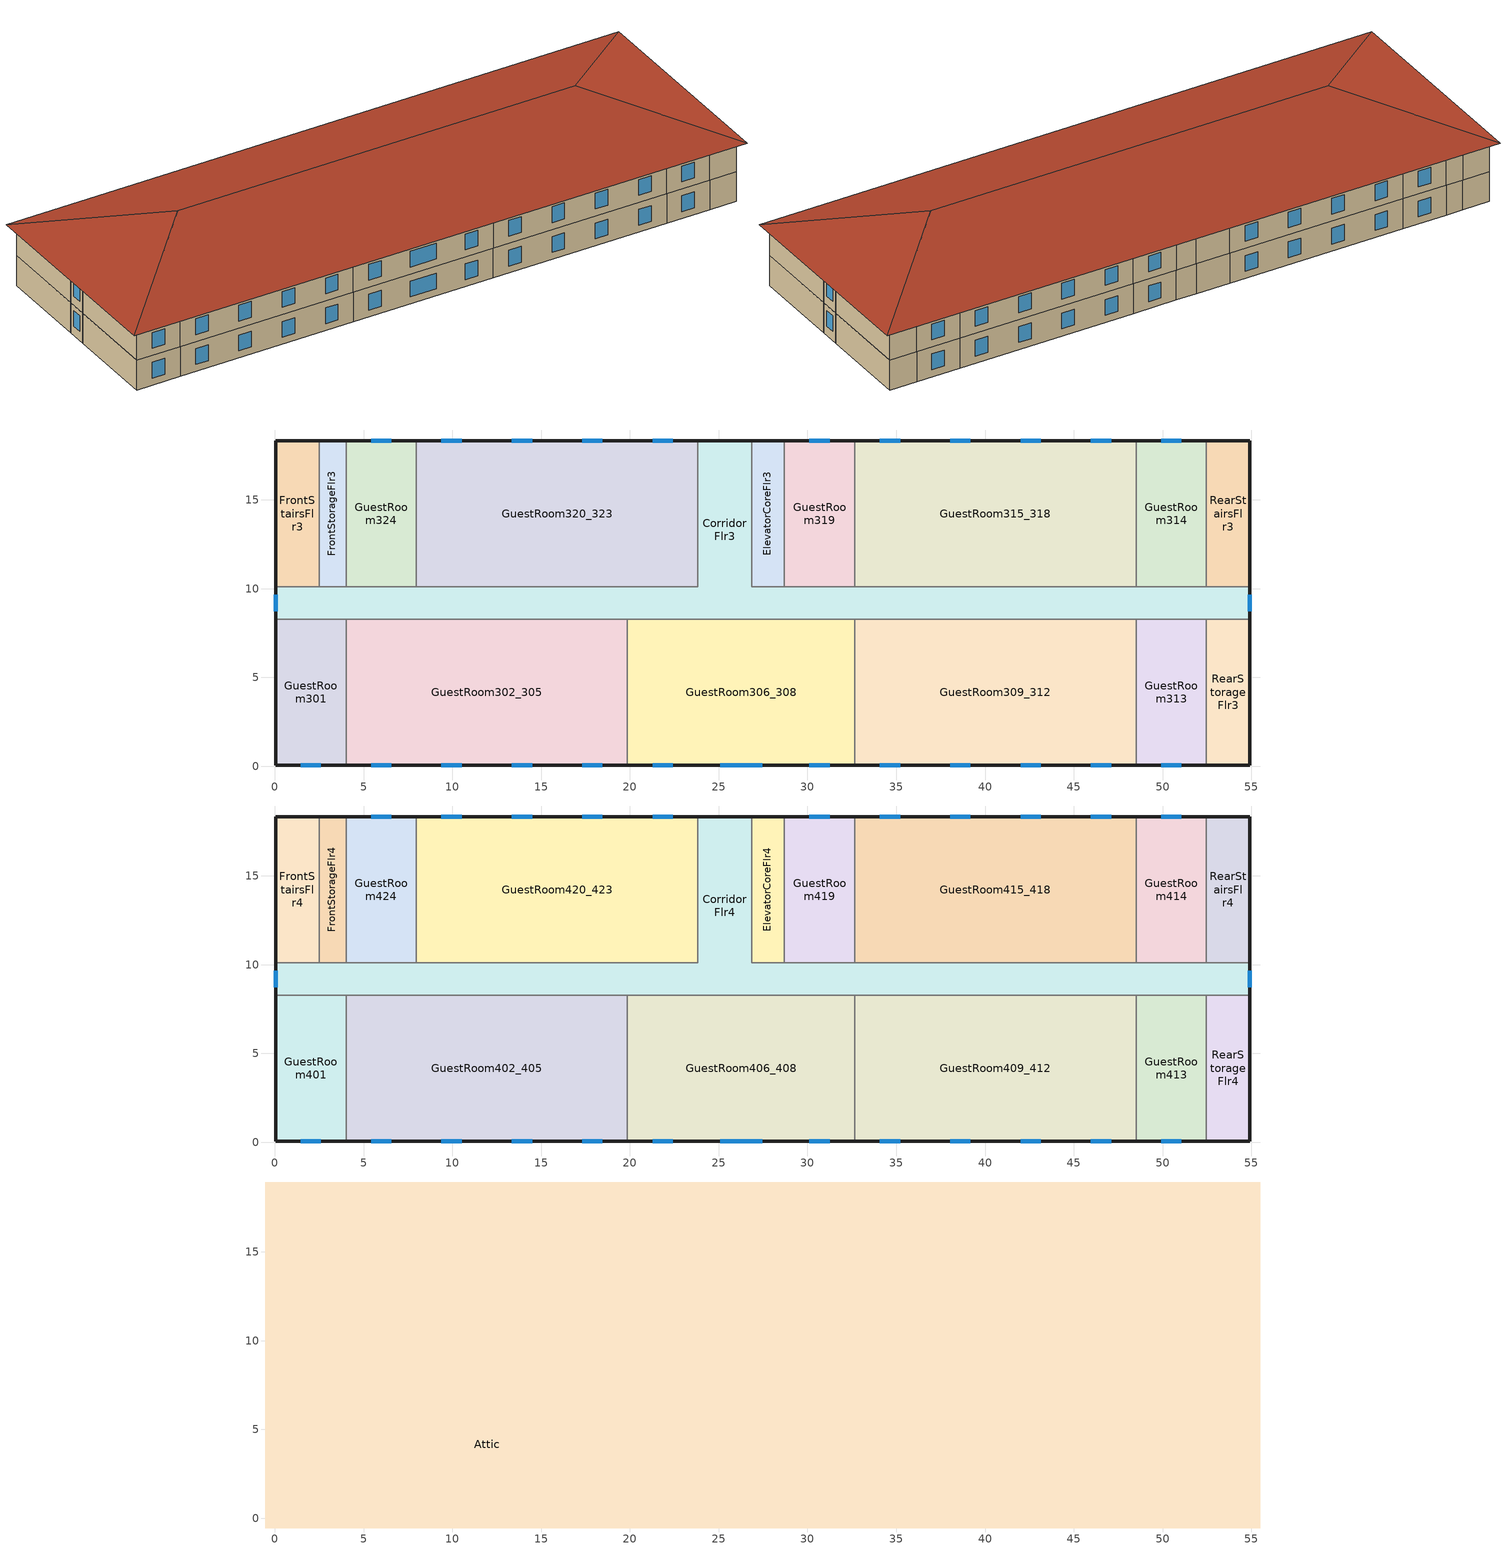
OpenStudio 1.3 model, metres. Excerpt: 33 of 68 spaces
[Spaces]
RearStairsFlr3
 floor to RearStairsFlr2 (INT-FLOOR-TOPSIDE): 54.91,18.34 54.91,10.11 52.47,10.11 52.47,18.34 z6.1
 wall outside (Steel Frame Res Ext Wall): 54.91,10.11 54.91,18.34 52.47,18.34 z6.1:8.84
 wall to GuestRoom314 (int-walls): 52.47,18.34 52.47,10.11 z6.1:8.84
 wall to CorridorFlr3 (int-walls): 52.47,10.11 54.91,10.11 z6.1:8.84
GuestRoom301
 floor to GuestRoom201 (INT-FLOOR-TOPSIDE): 4.01,8.28 4.01,0.05 0.05,0.05 0.05,8.28 z6.1
 wall outside (Steel Frame Res Ext Wall): 0.05,8.28 0.05,0.05 4.01,0.05 z6.1:8.84
 wall to GuestRoom302_305 (int-walls): 4.01,0.05 4.01,8.28 z6.1:8.84
 wall to CorridorFlr3 (int-walls): 4.01,8.28 0.05,8.28 z6.1:8.84
 window (Window Res Fixed): 1.46,0.05 2.6,0.05 z6.75:8.19
GuestRoom309_312
 floor to GuestRoom209_212 (INT-FLOOR-TOPSIDE): 48.51,8.28 48.51,0.05 32.66,0.05 32.66,8.28 z6.1
 wall outside (Steel Frame Res Ext Wall): 32.66,0.05 48.51,0.05 z6.1:8.84
 wall to GuestRoom313 (int-walls): 48.51,0.05 48.51,8.28 z6.1:8.84
 wall to GuestRoom306_308 (int-walls): 32.66,8.28 32.66,0.05 z6.1:8.84
 wall to CorridorFlr3 (int-walls): 48.51,8.28 32.66,8.28 z6.1:8.84
 window (Window Res Fixed): 38.04,0.05 39.17,0.05 / 42,0.05 43.14,0.05 / 45.96,0.05 47.1,0.05 / 34.07,0.05 35.21,0.05 z6.75:8.19
GuestRoom314
 floor to GuestRoom214 (INT-FLOOR-TOPSIDE): 52.47,18.34 52.47,10.11 48.51,10.11 48.51,18.34 z6.1
 wall outside (Steel Frame Res Ext Wall): 52.47,18.34 48.51,18.34 z6.1:8.84
 wall to GuestRoom315_318 (int-walls): 48.51,18.34 48.51,10.11 z6.1:8.84
 wall to CorridorFlr3 (int-walls): 48.51,10.11 52.47,10.11 z6.1:8.84
 window (Window Res Fixed): 51.06,18.34 49.92,18.34 z6.75:8.19
ElevatorCoreFlr3
 floor to ElevatorCoreFlr2 (INT-FLOOR-TOPSIDE): 28.7,18.34 28.7,10.11 26.87,10.11 26.87,18.34 z6.1
 wall outside (Steel Frame Res Ext Wall): 28.7,18.34 26.87,18.34 z6.1:8.84
 wall to CorridorFlr3 (int-walls): 26.87,18.34 26.87,10.11 28.7,10.11 z6.1:8.84
 wall to GuestRoom319 (int-walls): 28.7,10.11 28.7,18.34 z6.1:8.84
GuestRoom302_305
 floor to GuestRoom202_205 (INT-FLOOR-TOPSIDE): 19.86,8.28 19.86,0.05 4.01,0.05 4.01,8.28 z6.1
 wall outside (Steel Frame Res Ext Wall): 4.01,0.05 19.86,0.05 z6.1:8.84
 wall to GuestRoom306_308 (int-walls): 19.86,0.05 19.86,8.28 z6.1:8.84
 wall to CorridorFlr3 (int-walls): 19.86,8.28 4.01,8.28 z6.1:8.84
 window (Window Res Fixed): 13.35,0.05 14.49,0.05 / 5.42,0.05 6.56,0.05 / 17.31,0.05 18.45,0.05 / 9.38,0.05 10.52,0.05 z6.75:8.19
GuestRoom313
 floor to GuestRoom213 (INT-FLOOR-TOPSIDE): 52.47,8.28 52.47,0.05 48.51,0.05 48.51,8.28 z6.1
 wall outside (Steel Frame Res Ext Wall): 48.51,0.05 52.47,0.05 z6.1:8.84
 wall to CorridorFlr3 (int-walls): 52.47,8.28 48.51,8.28 z6.1:8.84
 wall to RearStorageFlr3 (int-walls): 52.47,0.05 52.47,8.28 z6.1:8.84
 window (Window Res Fixed): 49.92,0.05 51.06,0.05 z6.75:8.19
GuestRoom306_308
 floor to GuestRoom206_208 (INT-FLOOR-TOPSIDE): 32.66,8.28 32.66,0.05 19.86,0.05 19.86,8.28 z6.1
 wall outside (Steel Frame Res Ext Wall): 19.86,0.05 32.66,0.05 z6.1:8.84
 wall to CorridorFlr3 (int-walls): 32.66,8.28 19.86,8.28 z6.1:8.84
 window (Window Res Fixed): 30.11,0.05 31.25,0.05 / 21.27,0.05 22.41,0.05 / 25.08,0.05 27.44,0.05 z6.75:8.19
CorridorFlr3
 floor to CorridorFlr2 (INT-FLOOR-TOPSIDE): 26.87,18.34 26.87,10.11 54.91,10.11 54.91,8.28 0.05,8.28 0.05,10.11 23.82,10.11 23.82,18.34 z6.1
 wall outside (Steel Frame Res Ext Wall): 0.05,10.11 0.05,8.28 / 54.91,8.28 54.91,10.11 / 26.87,18.34 23.82,18.34 z6.1:8.84
 wall to GuestRoom315_318 (int-walls): 48.51,10.11 32.66,10.11 z6.1:8.84
 wall to GuestRoom319 (int-walls): 32.66,10.11 28.7,10.11 z6.1:8.84
 wall to FrontStairsFlr3 (int-walls): 2.49,10.11 0.05,10.11 z6.1:8.84
 wall to FrontStorageFlr3 (int-walls): 4.01,10.11 2.49,10.11 z6.1:8.84
 wall to GuestRoom320_323 (int-walls): 23.82,18.34 23.82,10.11 7.97,10.11 z6.1:8.84
 wall to RearStorageFlr3 (int-walls): 52.47,8.28 54.91,8.28 z6.1:8.84
 wall to GuestRoom324 (int-walls): 7.97,10.11 4.01,10.11 z6.1:8.84
 window (Window Non-res Fixed): 0.05,9.66 0.05,8.73 / 54.91,8.73 54.91,9.66 z6.94:8.36
GuestRoom315_318
 floor to GuestRoom215_218 (INT-FLOOR-TOPSIDE): 48.51,18.34 48.51,10.11 32.66,10.11 32.66,18.34 z6.1
 wall outside (Steel Frame Res Ext Wall): 48.51,18.34 32.66,18.34 z6.1:8.84
 wall to GuestRoom319 (int-walls): 32.66,18.34 32.66,10.11 z6.1:8.84
 window (Window Res Fixed): 47.1,18.34 45.96,18.34 / 35.21,18.34 34.07,18.34 / 39.17,18.34 38.04,18.34 / 43.14,18.34 42,18.34 z6.75:8.19
FrontStairsFlr3
 floor to FrontStairsFlr2 (INT-FLOOR-TOPSIDE): 2.49,18.34 2.49,10.11 0.05,10.11 0.05,18.34 z6.1
 wall outside (Steel Frame Res Ext Wall): 2.49,18.34 0.05,18.34 0.05,10.11 z6.1:8.84
 wall to FrontStorageFlr3 (int-walls): 2.49,10.11 2.49,18.34 z6.1:8.84
GuestRoom320_323
 floor to GuestRoom220_223 (INT-FLOOR-TOPSIDE): 23.82,18.34 23.82,10.11 7.97,10.11 7.97,18.34 z6.1
 wall outside (Steel Frame Res Ext Wall): 23.82,18.34 7.97,18.34 z6.1:8.84
 wall to GuestRoom324 (int-walls): 7.97,18.34 7.97,10.11 z6.1:8.84
 window (Window Res Fixed): 10.52,18.34 9.38,18.34 / 18.45,18.34 17.31,18.34 / 14.49,18.34 13.35,18.34 / 22.41,18.34 21.27,18.34 z6.75:8.19
RearStorageFlr3
 floor to RearStorageFlr2 (INT-FLOOR-TOPSIDE): 54.91,8.28 54.91,0.05 52.47,0.05 52.47,8.28 z6.1
 wall outside (Steel Frame Res Ext Wall): 52.47,0.05 54.91,0.05 54.91,8.28 z6.1:8.84
GuestRoom324
 floor to GuestRoom224 (INT-FLOOR-TOPSIDE): 7.97,18.34 7.97,10.11 4.01,10.11 4.01,18.34 z6.1
 wall outside (Steel Frame Res Ext Wall): 7.97,18.34 4.01,18.34 z6.1:8.84
 wall to FrontStorageFlr3 (int-walls): 4.01,18.34 4.01,10.11 z6.1:8.84
 window (Window Res Fixed): 6.56,18.34 5.42,18.34 z6.75:8.19
FrontStorageFlr3
 floor to FrontStorageFlr2 (INT-FLOOR-TOPSIDE): 4.01,18.34 4.01,10.11 2.49,10.11 2.49,18.34 z6.1
 wall outside (Steel Frame Res Ext Wall): 4.01,18.34 2.49,18.34 z6.1:8.84
GuestRoom319
 floor to GuestRoom219 (INT-FLOOR-TOPSIDE): 32.66,18.34 32.66,10.11 28.7,10.11 28.7,18.34 z6.1
 wall outside (Steel Frame Res Ext Wall): 32.66,18.34 28.7,18.34 z6.1:8.84
 window (Window Res Fixed): 31.25,18.34 30.11,18.34 z6.75:8.19
RearStorageFlr4
 floor to RearStorageFlr3 (INT-FLOOR-TOPSIDE): 54.91,8.28 54.91,0.05 52.47,0.05 52.47,8.28 z8.84
 wall outside (Steel Frame Res Ext Wall): 52.47,0.05 54.91,0.05 54.91,8.28 z8.84:11.58
 wall to CorridorFlr4 (int-walls): 54.91,8.28 52.47,8.28 z8.84:11.58
 wall to GuestRoom413 (int-walls): 52.47,8.28 52.47,0.05 z8.84:11.58
 ceiling adiabatic (Attic Res Floor): 54.91,0.05 54.91,8.28 52.47,8.28 52.47,0.05 z11.58
GuestRoom420_423
 floor to GuestRoom320_323 (INT-FLOOR-TOPSIDE): 23.82,18.34 23.82,10.11 7.97,10.11 7.97,18.34 z8.84
 wall outside (Steel Frame Res Ext Wall): 23.82,18.34 7.97,18.34 z8.84:11.58
 wall to GuestRoom424 (int-walls): 7.97,18.34 7.97,10.11 z8.84:11.58
 wall to CorridorFlr4 (int-walls): 7.97,10.11 23.82,10.11 23.82,18.34 z8.84:11.58
 window (Window Res Fixed): 22.41,18.34 21.27,18.34 / 18.45,18.34 17.31,18.34 / 14.49,18.34 13.35,18.34 / 10.52,18.34 9.38,18.34 z9.49:10.93
CorridorFlr4
 floor to CorridorFlr3 (INT-FLOOR-TOPSIDE): 26.87,18.34 26.87,10.11 54.91,10.11 54.91,8.28 0.05,8.28 0.05,10.11 23.82,10.11 23.82,18.34 z8.84
 wall outside (Steel Frame Res Ext Wall): 0.05,10.11 0.05,8.28 / 26.87,18.34 23.82,18.34 / 54.91,8.28 54.91,10.11 z8.84:11.58
 wall to GuestRoom414 (int-walls): 52.47,10.11 48.51,10.11 z8.84:11.58
 wall to GuestRoom402_405 (int-walls): 4.01,8.28 19.86,8.28 z8.84:11.58
 wall to GuestRoom406_408 (int-walls): 19.86,8.28 32.66,8.28 z8.84:11.58
 wall to ElevatorCoreFlr4 (int-walls): 28.7,10.11 26.87,10.11 26.87,18.34 z8.84:11.58
 wall to FrontStairsFlr4 (int-walls): 2.49,10.11 0.05,10.11 z8.84:11.58
 wall to GuestRoom424 (int-walls): 7.97,10.11 4.01,10.11 z8.84:11.58
 wall to GuestRoom415_418 (int-walls): 48.51,10.11 32.66,10.11 z8.84:11.58
 wall to RearStairsFlr4 (int-walls): 54.91,10.11 52.47,10.11 z8.84:11.58
 wall to GuestRoom409_412 (int-walls): 32.66,8.28 48.51,8.28 z8.84:11.58
 wall to GuestRoom401 (int-walls): 0.05,8.28 4.01,8.28 z8.84:11.58
 wall to GuestRoom419 (int-walls): 32.66,10.11 28.7,10.11 z8.84:11.58
 wall to GuestRoom413 (int-walls): 48.51,8.28 52.47,8.28 z8.84:11.58
 wall to FrontStorageFlr4 (int-walls): 4.01,10.11 2.49,10.11 z8.84:11.58
 window (Window Non-res Fixed): 0.05,9.66 0.05,8.73 / 54.91,8.73 54.91,9.66 z9.68:11.1
GuestRoom406_408
 floor to GuestRoom306_308 (INT-FLOOR-TOPSIDE): 32.66,8.28 32.66,0.05 19.86,0.05 19.86,8.28 z8.84
 wall outside (Steel Frame Res Ext Wall): 19.86,0.05 32.66,0.05 z8.84:11.58
 wall to GuestRoom409_412 (int-walls): 32.66,0.05 32.66,8.28 z8.84:11.58
 wall to GuestRoom402_405 (int-walls): 19.86,8.28 19.86,0.05 z8.84:11.58
 window (Window Res Fixed): 30.11,0.05 31.25,0.05 / 25.08,0.05 27.44,0.05 / 21.27,0.05 22.41,0.05 z9.49:10.93
FrontStorageFlr4
 floor to FrontStorageFlr3 (INT-FLOOR-TOPSIDE): 4.01,18.34 4.01,10.11 2.49,10.11 2.49,18.34 z8.84
 wall outside (Steel Frame Res Ext Wall): 4.01,18.34 2.49,18.34 z8.84:11.58
 wall to FrontStairsFlr4 (int-walls): 2.49,18.34 2.49,10.11 z8.84:11.58
 wall to GuestRoom424 (int-walls): 4.01,10.11 4.01,18.34 z8.84:11.58
GuestRoom402_405
 floor to GuestRoom302_305 (INT-FLOOR-TOPSIDE): 19.86,8.28 19.86,0.05 4.01,0.05 4.01,8.28 z8.84
 wall outside (Steel Frame Res Ext Wall): 4.01,0.05 19.86,0.05 z8.84:11.58
 wall to GuestRoom401 (int-walls): 4.01,8.28 4.01,0.05 z8.84:11.58
 window (Window Res Fixed): 5.42,0.05 6.56,0.05 / 17.31,0.05 18.45,0.05 / 9.38,0.05 10.52,0.05 / 13.35,0.05 14.49,0.05 z9.49:10.93
FrontStairsFlr4
 floor to FrontStairsFlr3 (INT-FLOOR-TOPSIDE): 2.49,18.34 2.49,10.11 0.05,10.11 0.05,18.34 z8.84
 wall outside (Steel Frame Res Ext Wall): 2.49,18.34 0.05,18.34 0.05,10.11 z8.84:11.58
GuestRoom413
 floor to GuestRoom313 (INT-FLOOR-TOPSIDE): 52.47,8.28 52.47,0.05 48.51,0.05 48.51,8.28 z8.84
 wall outside (Steel Frame Res Ext Wall): 48.51,0.05 52.47,0.05 z8.84:11.58
 wall to GuestRoom409_412 (int-walls): 48.51,8.28 48.51,0.05 z8.84:11.58
 window (Window Res Fixed): 49.92,0.05 51.06,0.05 z9.49:10.93
GuestRoom424
 floor to GuestRoom324 (INT-FLOOR-TOPSIDE): 7.97,18.34 7.97,10.11 4.01,10.11 4.01,18.34 z8.84
 wall outside (Steel Frame Res Ext Wall): 7.97,18.34 4.01,18.34 z8.84:11.58
 window (Window Res Fixed): 6.56,18.34 5.42,18.34 z9.49:10.93
GuestRoom414
 floor to GuestRoom314 (INT-FLOOR-TOPSIDE): 52.47,18.34 52.47,10.11 48.51,10.11 48.51,18.34 z8.84
 wall outside (Steel Frame Res Ext Wall): 52.47,18.34 48.51,18.34 z8.84:11.58
 wall to GuestRoom415_418 (int-walls): 48.51,18.34 48.51,10.11 z8.84:11.58
 wall to RearStairsFlr4 (int-walls): 52.47,10.11 52.47,18.34 z8.84:11.58
 window (Window Res Fixed): 51.06,18.34 49.92,18.34 z9.49:10.93
GuestRoom419
 floor to GuestRoom319 (INT-FLOOR-TOPSIDE): 32.66,18.34 32.66,10.11 28.7,10.11 28.7,18.34 z8.84
 wall outside (Steel Frame Res Ext Wall): 32.66,18.34 28.7,18.34 z8.84:11.58
 wall to ElevatorCoreFlr4 (int-walls): 28.7,18.34 28.7,10.11 z8.84:11.58
 wall to GuestRoom415_418 (int-walls): 32.66,10.11 32.66,18.34 z8.84:11.58
 window (Window Res Fixed): 31.25,18.34 30.11,18.34 z9.49:10.93
ElevatorCoreFlr4
 floor to ElevatorCoreFlr3 (INT-FLOOR-TOPSIDE): 28.7,18.34 28.7,10.11 26.87,10.11 26.87,18.34 z8.84
 wall outside (Steel Frame Res Ext Wall): 28.7,18.34 26.87,18.34 z8.84:11.58
GuestRoom401
 floor to GuestRoom301 (INT-FLOOR-TOPSIDE): 4.01,8.28 4.01,0.05 0.05,0.05 0.05,8.28 z8.84
 wall outside (Steel Frame Res Ext Wall): 0.05,8.28 0.05,0.05 4.01,0.05 z8.84:11.58
 window (Window Res Fixed): 1.46,0.05 2.6,0.05 z9.49:10.93
GuestRoom409_412
 floor to GuestRoom309_312 (INT-FLOOR-TOPSIDE): 48.51,8.28 48.51,0.05 32.66,0.05 32.66,8.28 z8.84
 wall outside (Steel Frame Res Ext Wall): 32.66,0.05 48.51,0.05 z8.84:11.58
 window (Window Res Fixed): 34.07,0.05 35.21,0.05 / 38.04,0.05 39.17,0.05 / 42,0.05 43.14,0.05 / 45.96,0.05 47.1,0.05 z9.49:10.93
GuestRoom415_418
 floor to GuestRoom315_318 (INT-FLOOR-TOPSIDE): 48.51,18.34 48.51,10.11 32.66,10.11 32.66,18.34 z8.84
 wall outside (Steel Frame Res Ext Wall): 48.51,18.34 32.66,18.34 z8.84:11.58
 window (Window Res Fixed): 39.17,18.34 38.04,18.34 / 47.1,18.34 45.96,18.34 / 35.21,18.34 34.07,18.34 / 43.14,18.34 42,18.34 z9.49:10.93
RearStairsFlr4
 floor to RearStairsFlr3 (INT-FLOOR-TOPSIDE): 54.91,18.34 54.91,10.11 52.47,10.11 52.47,18.34 z8.84
 wall outside (Steel Frame Res Ext Wall): 54.91,10.11 54.91,18.34 52.47,18.34 z8.84:11.58
Attic
 floor outside (Attic Res Floor): 54.91,0.05 55.51,-0.55 -0.55,-0.55 0.05,0.05 z11.58; -0.55,18.94 0.05,18.34 0.05,0.05 -0.55,-0.55 z11.58; 55.51,18.94 54.91,18.34 0.05,18.34 -0.55,18.94 z11.58; 55.51,18.94 55.51,-0.55 54.91,0.05 54.91,18.34 z11.58
 floor to GuestRoom415_418 (Attic Res Floor): 48.51,18.34 48.51,10.11 32.66,10.11 32.66,18.34 z11.58
 floor to GuestRoom409_412 (Attic Res Floor): 48.51,8.28 48.51,0.05 32.66,0.05 32.66,8.28 z11.58
 floor to GuestRoom420_423 (Attic Res Floor): 23.82,18.34 23.82,10.11 7.97,10.11 7.97,18.34 z11.58
 floor to GuestRoom413 (Attic Res Floor): 52.47,8.28 52.47,0.05 48.51,0.05 48.51,8.28 z11.58
 floor to CorridorFlr4 (Attic Res Floor): 26.87,18.34 26.87,10.11 54.91,10.11 54.91,8.28 0.05,8.28 0.05,10.11 23.82,10.11 23.82,18.34 z11.58
 floor to GuestRoom424 (Attic Res Floor): 7.97,18.34 7.97,10.11 4.01,10.11 4.01,18.34 z11.58
 floor to GuestRoom402_405 (Attic Res Floor): 19.86,8.28 19.86,0.05 4.01,0.05 4.01,8.28 z11.58
 floor to GuestRoom419 (Attic Res Floor): 32.66,18.34 32.66,10.11 28.7,10.11 28.7,18.34 z11.58
 floor adiabatic (Attic Res Floor): 54.91,8.28 54.91,0.05 52.47,0.05 52.47,8.28 z11.58
 floor to GuestRoom414 (Attic Res Floor): 52.47,18.34 52.47,10.11 48.51,10.11 48.51,18.34 z11.58
 floor to GuestRoom406_408 (Attic Res Floor): 32.66,8.28 32.66,0.05 19.86,0.05 19.86,8.28 z11.58
 floor to ElevatorCoreFlr4 (Attic Res Floor): 28.7,18.34 28.7,10.11 26.87,10.11 26.87,18.34 z11.58
 floor to FrontStairsFlr4 (Attic Res Floor): 2.49,18.34 2.49,10.11 0.05,10.11 0.05,18.34 z11.58
 floor to RearStairsFlr4 (Attic Res Floor): 54.91,18.34 54.91,10.11 52.47,10.11 52.47,18.34 z11.58
 floor to FrontStorageFlr4 (Attic Res Floor): 4.01,18.34 4.01,10.11 2.49,10.11 2.49,18.34 z11.58
 floor to GuestRoom401 (Attic Res Floor): 4.01,8.28 4.01,0.05 0.05,0.05 0.05,8.28 z11.58
 roof outside (Attic Res Roof): 9.28,9.19,14.86 -0.55,-0.55,11.58 55.51,-0.55,11.58 45.68,9.19,14.86; 9.28,9.19,14.86 -0.55,18.94,11.58 -0.55,-0.55,11.58; 45.68,9.19,14.86 55.51,18.94,11.58 -0.55,18.94,11.58 9.28,9.19,14.86; 45.68,9.19,14.86 55.51,-0.55,11.58 55.51,18.94,11.58
[Site]
USA CA-LOS ANGELES: Latitude {deg}=33.92; Longitude {deg}=-118.4; Time Zone {hr}=-8; Elevation {m}=32; Terrain=City
[Building]
Ref Bldg Small Hotel Post1980_v1.3_5.0: North Axis {deg}=0
[SizingPeriod:DesignDay] Barometric Pressure {Pa}=100941; Rain Indicator=0; Snow Indicator=0; Day of Month=21; Daylight Saving Time Indicator=0; Humidity Indicating Type=Wetbulb; Solar Model Indicator=ASHRAEClearSky
Name | Maximum Dry-Bulb Temperature {C} | Daily Dry-Bulb Temperature Range {deltaC} | Humidity Indicating Conditions at Maximum Dry-Bulb {BasedOnField A3} | Wind Speed {m/s} | Wind Direction {deg} | Sky Clearness | Month | Day Type
LOS_ANGELES Ann Htg 99.6% Condns DB | 6.6 | 0 | 6.6 | 2.5 | 80 | 0 | 1 | WinterDesignDay
LOS_ANGELES Ann Clg .4% Condns WB=>MDB | 25.5 | 6 | 21.1 | 4.2 | 250 | 1 | 8 | SummerDesignDay
[Construction]
Steel Frame Res Ext Wall: Wood Siding, Steel Frame Res Wall Insulation, 1/2IN Gypsum
int-walls: 1/2IN Gypsum, 1/2IN Gypsum
Attic Res Floor: 1/2IN Gypsum, AtticFloor Res Insulation, 1/2IN Gypsum
InteriorFurnishings: Std Wood 6inch
Attic Res Roof: Roof Membrane, Metal Decking
INT-FLOOR-TOPSIDE: MAT-CC05 4 HW CONCRETE, CP02 CARPET PAD
Window Res Fixed: Res Fixed Assembly Window
Window Non-res Fixed: NonRes Fixed Assembly Window
[Material] Thermal Absorptance=0.9
Name | Roughness | Thickness {m} | Conductivity {W/m-K} | Density {kg/m3} | Specific Heat {J/kg-K} | Solar Absorptance | Visible Absorptance
Wood Siding | MediumSmooth | 0.01 | 0.11 | 544.62 | 1210 | 0.78 | 0.78
Steel Frame Res Wall Insulation | MediumRough | 0.0235471 | 0.049 | 265 | 836.8 | 0.7 | 0.7
1/2IN Gypsum | Smooth | 0.0127 | 0.16 | 784.9 | 830 | 0.92 | 0.92
AtticFloor Res Insulation | MediumRough | 0.0666101 | 0.049 | 265 | 836.8 | 0.7 | 0.7
Std Wood 6inch | MediumSmooth | 0.15 | 0.12 | 540 | 1210 | 0.7 | 0.7
MAT-CC05 4 HW CONCRETE | Rough | 0.1016 | 1.311 | 2240 | 836.8 | 0.7 | 0.7
Roof Membrane | VeryRough | 0.0095 | 0.16 | 1121.29 | 1460 | 0.7 | 0.7
Metal Decking | MediumSmooth | 0.0015 | 45.006 | 7680 | 418.4 | 0.7 | 0.3
[Material:NoMass]
CP02 CARPET PAD: Roughness=VeryRough; Thermal Resistance {m2-K/W}=0.2165; Thermal Absorptance=0.9; Solar Absorptance=0.7; Visible Absorptance=0.8
[WindowMaterial:SimpleGlazingSystem] U-Factor {W/m2-K}=6.92716; Solar Heat Gain Coefficient=0.44
Res Fixed Assembly Window; NonRes Fixed Assembly Window
[ThermalZone] Multiplier=1; Use Ideal Air Loads=No
Name | Thermostat
RearStorageFlr4 Thermal Zone | ThermostatSetpoint:DualSetpoint #1
Attic Thermal Zone; ElevatorCoreFlr3 Thermal Zone; ElevatorCoreFlr4 Thermal Zone
GuestRoom313 Thermal Zone | ThermostatSetpoint:DualSetpoint #4
GuestRoom420_423 Thermal Zone | ThermostatSetpoint:DualSetpoint #5
GuestRoom309_312 Thermal Zone | ThermostatSetpoint:DualSetpoint #6
GuestRoom413 Thermal Zone | ThermostatSetpoint:DualSetpoint #9
GuestRoom301 Thermal Zone | ThermostatSetpoint:DualSetpoint #10
CorridorFlr4 Thermal Zone | ThermostatSetpoint:DualSetpoint #12
GuestRoom406_408 Thermal Zone | ThermostatSetpoint:DualSetpoint #16
FrontStorageFlr4 Thermal Zone | ThermostatSetpoint:DualSetpoint #17
RearStairsFlr3 Thermal Zone | ThermostatSetpoint:DualSetpoint #18
GuestRoom402_405 Thermal Zone | ThermostatSetpoint:DualSetpoint #20
GuestRoom409_412 Thermal Zone | ThermostatSetpoint:DualSetpoint #23
GuestRoom302_305 Thermal Zone | ThermostatSetpoint:DualSetpoint #24
GuestRoom324 Thermal Zone | ThermostatSetpoint:DualSetpoint #28
GuestRoom401 Thermal Zone | ThermostatSetpoint:DualSetpoint #29
FrontStairsFlr4 Thermal Zone | ThermostatSetpoint:DualSetpoint #32
GuestRoom415_418 Thermal Zone | ThermostatSetpoint:DualSetpoint #33
RearStorageFlr3 Thermal Zone | ThermostatSetpoint:DualSetpoint #35
GuestRoom424 Thermal Zone | ThermostatSetpoint:DualSetpoint #36
FrontStorageFlr3 Thermal Zone | ThermostatSetpoint:DualSetpoint #42
GuestRoom314 Thermal Zone | ThermostatSetpoint:DualSetpoint #43
GuestRoom414 Thermal Zone | ThermostatSetpoint:DualSetpoint #45
GuestRoom419 Thermal Zone | ThermostatSetpoint:DualSetpoint #46
GuestRoom306_308 Thermal Zone | ThermostatSetpoint:DualSetpoint #48
CorridorFlr3 Thermal Zone | ThermostatSetpoint:DualSetpoint #49
RearStairsFlr4 Thermal Zone | ThermostatSetpoint:DualSetpoint #53
GuestRoom315_318 Thermal Zone | ThermostatSetpoint:DualSetpoint #58
FrontStairsFlr3 Thermal Zone | ThermostatSetpoint:DualSetpoint #60
GuestRoom320_323 Thermal Zone | ThermostatSetpoint:DualSetpoint #61
GuestRoom319 Thermal Zone | ThermostatSetpoint:DualSetpoint #63
[Sizing:Zone] Zone Cooling Design Supply Air Temperature {C}=14; Zone Heating Design Supply Air Temperature {C}=40; Zone Cooling Design Supply Air Humidity Ratio {kg-H2O/kg-air}=0.0085; Zone Heating Design Supply Air Humidity Ratio {kg-H2O/kg-air}=0.008; Cooling Design Air Flow Method=DesignDay; Heating Design Air Flow Method=DesignDay
RearStorageFlr4 Thermal Zone; GuestRoom220_223 Thermal Zone; FrontStairsFlr2 Thermal Zone; Attic Thermal Zone; GuestRoom313 Thermal Zone; GuestRoom420_423 Thermal Zone; GuestRoom309_312 Thermal Zone; EmployeeLoungeFlr1 Thermal Zone; CorridorFlr2 Thermal Zone; GuestRoom413 Thermal Zone; GuestRoom301 Thermal Zone; GuestRoom103 Thermal Zone; CorridorFlr4 Thermal Zone; GuestRoom202_205 Thermal Zone; FrontStorageFlr1 Thermal Zone; FrontStairsFlr1 Thermal Zone; GuestRoom406_408 Thermal Zone; FrontStorageFlr4 Thermal Zone; RearStairsFlr3 Thermal Zone; GuestRoom104 Thermal Zone; GuestRoom402_405 Thermal Zone; GuestRoom214 Thermal Zone; CorridorFlr1 Thermal Zone; GuestRoom409_412 Thermal Zone; GuestRoom302_305 Thermal Zone; GuestRoom219 Thermal Zone; GuestRoom102 Thermal Zone; MechanicalRoomFlr1 Thermal Zone; GuestRoom324 Thermal Zone; GuestRoom401 Thermal Zone; FrontOfficeFlr1 Thermal Zone; RearStorageFlr2 Thermal Zone; FrontStairsFlr4 Thermal Zone; GuestRoom415_418 Thermal Zone; GuestRoom101 Thermal Zone; RearStorageFlr3 Thermal Zone; GuestRoom424 Thermal Zone; RearStorageFlr1 Thermal Zone; ElevatorCoreFlr1 Thermal Zone; RearStairsFlr2 Thermal Zone; GuestRoom224 Thermal Zone; RestroomFlr1 Thermal Zone; ExerciseCenterFlr1 Thermal Zone; FrontStorageFlr3 Thermal Zone; ElevatorCoreFlr2 Thermal Zone; GuestRoom314 Thermal Zone; MeetingRoomFlr1 Thermal Zone; GuestRoom414 Thermal Zone; GuestRoom419 Thermal Zone; GuestRoom213 Thermal Zone; GuestRoom306_308 Thermal Zone; CorridorFlr3 Thermal Zone; GuestRoom201 Thermal Zone; ElevatorCoreFlr3 Thermal Zone; GuestRoom209_212 Thermal Zone; GuestRoom206_208 Thermal Zone; ElevatorCoreFlr4 Thermal Zone; RearStairsFlr4 Thermal Zone; GuestRoom215_218 Thermal Zone; FrontLoungeFlr1 Thermal Zone; GuestRoom105 Thermal Zone; LaundryRoomFlr1 Thermal Zone; GuestRoom315_318 Thermal Zone; FrontStorageFlr2 Thermal Zone; FrontStairsFlr3 Thermal Zone; GuestRoom320_323 Thermal Zone; RearStairsFlr1 Thermal Zone; GuestRoom319 Thermal Zone
[Space]
Name | Thermal Zone | Part of Total Floor Area
RearStorageFlr4 | RearStorageFlr4 Thermal Zone | Yes
Attic | Attic Thermal Zone | No
GuestRoom313 | GuestRoom313 Thermal Zone | Yes
GuestRoom420_423 | GuestRoom420_423 Thermal Zone | Yes
GuestRoom309_312 | GuestRoom309_312 Thermal Zone | Yes
GuestRoom413 | GuestRoom413 Thermal Zone | Yes
GuestRoom301 | GuestRoom301 Thermal Zone | Yes
CorridorFlr4 | CorridorFlr4 Thermal Zone | Yes
GuestRoom406_408 | GuestRoom406_408 Thermal Zone | Yes
FrontStorageFlr4 | FrontStorageFlr4 Thermal Zone | Yes
RearStairsFlr3 | RearStairsFlr3 Thermal Zone | Yes
GuestRoom402_405 | GuestRoom402_405 Thermal Zone | Yes
GuestRoom409_412 | GuestRoom409_412 Thermal Zone | Yes
GuestRoom302_305 | GuestRoom302_305 Thermal Zone | Yes
GuestRoom324 | GuestRoom324 Thermal Zone | Yes
GuestRoom401 | GuestRoom401 Thermal Zone | Yes
FrontStairsFlr4 | FrontStairsFlr4 Thermal Zone | Yes
GuestRoom415_418 | GuestRoom415_418 Thermal Zone | Yes
RearStorageFlr3 | RearStorageFlr3 Thermal Zone | Yes
GuestRoom424 | GuestRoom424 Thermal Zone | Yes
FrontStorageFlr3 | FrontStorageFlr3 Thermal Zone | Yes
GuestRoom314 | GuestRoom314 Thermal Zone | Yes
GuestRoom414 | GuestRoom414 Thermal Zone | Yes
GuestRoom419 | GuestRoom419 Thermal Zone | Yes
GuestRoom306_308 | GuestRoom306_308 Thermal Zone | Yes
CorridorFlr3 | CorridorFlr3 Thermal Zone | Yes
ElevatorCoreFlr3 | ElevatorCoreFlr3 Thermal Zone | Yes
ElevatorCoreFlr4 | ElevatorCoreFlr4 Thermal Zone | Yes
RearStairsFlr4 | RearStairsFlr4 Thermal Zone | Yes
GuestRoom315_318 | GuestRoom315_318 Thermal Zone | Yes
FrontStairsFlr3 | FrontStairsFlr3 Thermal Zone | Yes
GuestRoom320_323 | GuestRoom320_323 Thermal Zone | Yes
GuestRoom319 | GuestRoom319 Thermal Zone | Yes
[ThermostatSetpoint:DualSetpoint]
Name | Heating Setpoint Temperature Schedule | Cooling Setpoint Temperature Schedule
ThermostatSetpoint:DualSetpoint #1; ThermostatSetpoint:DualSetpoint #17; ThermostatSetpoint:DualSetpoint #18; ThermostatSetpoint:DualSetpoint #32; ThermostatSetpoint:DualSetpoint #35; ThermostatSetpoint:DualSetpoint #42; ThermostatSetpoint:DualSetpoint #53; ThermostatSetpoint:DualSetpoint #60 | UnitHeater_HtgSP_Sch | UnitHeater_ClgSP_Sch
ThermostatSetpoint:DualSetpoint #4; ThermostatSetpoint:DualSetpoint #5; ThermostatSetpoint:DualSetpoint #6; ThermostatSetpoint:DualSetpoint #9; ThermostatSetpoint:DualSetpoint #10; ThermostatSetpoint:DualSetpoint #12; ThermostatSetpoint:DualSetpoint #16; ThermostatSetpoint:DualSetpoint #20; ThermostatSetpoint:DualSetpoint #23; ThermostatSetpoint:DualSetpoint #24; ThermostatSetpoint:DualSetpoint #28; ThermostatSetpoint:DualSetpoint #29; ThermostatSetpoint:DualSetpoint #33; ThermostatSetpoint:DualSetpoint #36; ThermostatSetpoint:DualSetpoint #43; ThermostatSetpoint:DualSetpoint #45; ThermostatSetpoint:DualSetpoint #46; ThermostatSetpoint:DualSetpoint #48; ThermostatSetpoint:DualSetpoint #49; ThermostatSetpoint:DualSetpoint #58; ThermostatSetpoint:DualSetpoint #61; ThermostatSetpoint:DualSetpoint #63 | HTGSETP_SCH | CLGSETP_SCH
[SpaceInfiltration:DesignFlowRate] Constant Term Coefficient=1; Temperature Term Coefficient=0; Velocity Term Coefficient=0; Velocity Squared Term Coefficient=0
Name | Space or SpaceType | Schedule | Design Flow Rate Calculation Method | Flow per Exterior Surface Area {m3/s-m2} | Air Changes per Hour {1/hr}
GuestRoom313_Infiltration | GuestRoom313 | INFIL_HALF_ON_SCH | Flow/ExteriorArea | 0.001133
GuestRoom413_Infiltration | GuestRoom413 | INFIL_HALF_ON_SCH | Flow/ExteriorArea | 0.001133
Attic_Infiltration | Attic | ALWAYS_ON | AirChanges/Hour |  | 1
GuestRoom409_412_Infiltration | GuestRoom409_412 | INFIL_HALF_ON_SCH | Flow/ExteriorArea | 0.001133
FrontStorageFlr4_Infiltration | FrontStorageFlr4 | INFIL_HALF_ON_SCH | Flow/ExteriorArea | 0.001133
GuestRoom401_Infiltration | GuestRoom401 | INFIL_HALF_ON_SCH | Flow/ExteriorArea | 0.001133
RearStorageFlr3_Infiltration | RearStorageFlr3 | INFIL_HALF_ON_SCH | Flow/ExteriorArea | 0.001133
GuestRoom414_Infiltration | GuestRoom414 | INFIL_HALF_ON_SCH | Flow/ExteriorArea | 0.001133
GuestRoom324_Infiltration | GuestRoom324 | INFIL_HALF_ON_SCH | Flow/ExteriorArea | 0.001133
GuestRoom424_Infiltration | GuestRoom424 | INFIL_HALF_ON_SCH | Flow/ExteriorArea | 0.001133
RearStairsFlr3_Infiltration | RearStairsFlr3 | INFIL_SCH | Flow/ExteriorArea | 0.001133
GuestRoom402_405_Infiltration | GuestRoom402_405 | INFIL_HALF_ON_SCH | Flow/ExteriorArea | 0.001133
GuestRoom301_Infiltration | GuestRoom301 | INFIL_HALF_ON_SCH | Flow/ExteriorArea | 0.001133
FrontStairsFlr3_Infiltration | FrontStairsFlr3 | INFIL_SCH | Flow/ExteriorArea | 0.001133
RearStorageFlr4_Infiltration | RearStorageFlr4 | INFIL_HALF_ON_SCH | Flow/ExteriorArea | 0.001133
FrontStorageFlr3_Infiltration | FrontStorageFlr3 | INFIL_HALF_ON_SCH | Flow/ExteriorArea | 0.001133
GuestRoom406_408_Infiltration | GuestRoom406_408 | INFIL_HALF_ON_SCH | Flow/ExteriorArea | 0.001133
GuestRoom315_318_Infiltration | GuestRoom315_318 | INFIL_HALF_ON_SCH | Flow/ExteriorArea | 0.001133
GuestRoom314_Infiltration | GuestRoom314 | INFIL_HALF_ON_SCH | Flow/ExteriorArea | 0.001133
GuestRoom306_308_Infiltration | GuestRoom306_308 | INFIL_HALF_ON_SCH | Flow/ExteriorArea | 0.001133
GuestRoom319_Infiltration | GuestRoom319 | INFIL_HALF_ON_SCH | Flow/ExteriorArea | 0.001133
GuestRoom309_312_Infiltration | GuestRoom309_312 | INFIL_HALF_ON_SCH | Flow/ExteriorArea | 0.001133
GuestRoom420_423_Infiltration | GuestRoom420_423 | INFIL_HALF_ON_SCH | Flow/ExteriorArea | 0.001133
GuestRoom302_305_Infiltration | GuestRoom302_305 | INFIL_HALF_ON_SCH | Flow/ExteriorArea | 0.001133
ElevatorCoreFlr4_Infiltration | ElevatorCoreFlr4 | INFIL_HALF_ON_SCH | Flow/ExteriorArea | 0.001133
CorridorFlr4_Infiltration | CorridorFlr4 | INFIL_HALF_ON_SCH | Flow/ExteriorArea | 0.001133
FrontStairsFlr4_Infiltration | FrontStairsFlr4 | INFIL_SCH | Flow/ExteriorArea | 0.001133
GuestRoom320_323_Infiltration | GuestRoom320_323 | INFIL_HALF_ON_SCH | Flow/ExteriorArea | 0.001133
CorridorFlr3_Infiltration | CorridorFlr3 | INFIL_HALF_ON_SCH | Flow/ExteriorArea | 0.001133
ElevatorCoreFlr3_Infiltration | ElevatorCoreFlr3 | INFIL_HALF_ON_SCH | Flow/ExteriorArea | 0.001133
RearStairsFlr4_Infiltration | RearStairsFlr4 | INFIL_SCH | Flow/ExteriorArea | 0.001133
GuestRoom415_418_Infiltration | GuestRoom415_418 | INFIL_HALF_ON_SCH | Flow/ExteriorArea | 0.001133
GuestRoom419_Infiltration | GuestRoom419 | INFIL_HALF_ON_SCH | Flow/ExteriorArea | 0.001133
[InternalMass:Definition] Construction=InteriorFurnishings; Design Level Calculation Method=SurfaceArea
Name | Surface Area {m2}
GuestRoom309_312 Internal Mass Definition; GuestRoom409_412 Internal Mass Definition; GuestRoom302_305 Internal Mass Definition; GuestRoom402_405 Internal Mass Definition | 260.8908
GuestRoom301 Internal Mass Definition; GuestRoom413 Internal Mass Definition; GuestRoom401 Internal Mass Definition; GuestRoom313 Internal Mass Definition | 65.2227
GuestRoom324 Internal Mass Definition; GuestRoom419 Internal Mass Definition; GuestRoom424 Internal Mass Definition; GuestRoom414 Internal Mass Definition; GuestRoom314 Internal Mass Definition; GuestRoom319 Internal Mass Definition | 65.2179
RearStairsFlr4 Internal Mass Definition; RearStairsFlr3 Internal Mass Definition | 40.144
FrontStorageFlr3 Internal Mass Definition; FrontStorageFlr4 Internal Mass Definition | 25.0838
GuestRoom420_423 Internal Mass Definition; GuestRoom415_418 Internal Mass Definition; GuestRoom315_318 Internal Mass Definition; GuestRoom320_323 Internal Mass Definition | 260.8717
GuestRoom306_308 Internal Mass Definition; GuestRoom406_408 Internal Mass Definition | 210.7195
CorridorFlr4 Internal Mass Definition; CorridorFlr3 Internal Mass Definition | 250.8404
FrontStairsFlr3 Internal Mass Definition; FrontStairsFlr4 Internal Mass Definition | 40.1341
RearStorageFlr4 Internal Mass Definition; RearStorageFlr3 Internal Mass Definition | 40.1469
[InternalMass]
Name | Internal Mass Definition | Space or SpaceType
GuestRoom309_312 Internal Mass | GuestRoom309_312 Internal Mass Definition | GuestRoom309_312
GuestRoom301 Internal Mass | GuestRoom301 Internal Mass Definition | GuestRoom301
GuestRoom324 Internal Mass | GuestRoom324 Internal Mass Definition | GuestRoom324
GuestRoom413 Internal Mass | GuestRoom413 Internal Mass Definition | GuestRoom413
RearStairsFlr4 Internal Mass | RearStairsFlr4 Internal Mass Definition | RearStairsFlr4
FrontStorageFlr3 Internal Mass | FrontStorageFlr3 Internal Mass Definition | FrontStorageFlr3
GuestRoom420_423 Internal Mass | GuestRoom420_423 Internal Mass Definition | GuestRoom420_423
GuestRoom415_418 Internal Mass | GuestRoom415_418 Internal Mass Definition | GuestRoom415_418
GuestRoom419 Internal Mass | GuestRoom419 Internal Mass Definition | GuestRoom419
GuestRoom409_412 Internal Mass | GuestRoom409_412 Internal Mass Definition | GuestRoom409_412
FrontStorageFlr4 Internal Mass | FrontStorageFlr4 Internal Mass Definition | FrontStorageFlr4
GuestRoom306_308 Internal Mass | GuestRoom306_308 Internal Mass Definition | GuestRoom306_308
CorridorFlr4 Internal Mass | CorridorFlr4 Internal Mass Definition | CorridorFlr4
FrontStairsFlr3 Internal Mass | FrontStairsFlr3 Internal Mass Definition | FrontStairsFlr3
FrontStairsFlr4 Internal Mass | FrontStairsFlr4 Internal Mass Definition | FrontStairsFlr4
RearStorageFlr4 Internal Mass | RearStorageFlr4 Internal Mass Definition | RearStorageFlr4
GuestRoom406_408 Internal Mass | GuestRoom406_408 Internal Mass Definition | GuestRoom406_408
GuestRoom401 Internal Mass | GuestRoom401 Internal Mass Definition | GuestRoom401
GuestRoom424 Internal Mass | GuestRoom424 Internal Mass Definition | GuestRoom424
GuestRoom302_305 Internal Mass | GuestRoom302_305 Internal Mass Definition | GuestRoom302_305
RearStairsFlr3 Internal Mass | RearStairsFlr3 Internal Mass Definition | RearStairsFlr3
RearStorageFlr3 Internal Mass | RearStorageFlr3 Internal Mass Definition | RearStorageFlr3
GuestRoom414 Internal Mass | GuestRoom414 Internal Mass Definition | GuestRoom414
GuestRoom314 Internal Mass | GuestRoom314 Internal Mass Definition | GuestRoom314
CorridorFlr3 Internal Mass | CorridorFlr3 Internal Mass Definition | CorridorFlr3
GuestRoom315_318 Internal Mass | GuestRoom315_318 Internal Mass Definition | GuestRoom315_318
GuestRoom320_323 Internal Mass | GuestRoom320_323 Internal Mass Definition | GuestRoom320_323
GuestRoom319 Internal Mass | GuestRoom319 Internal Mass Definition | GuestRoom319
GuestRoom402_405 Internal Mass | GuestRoom402_405 Internal Mass Definition | GuestRoom402_405
GuestRoom313 Internal Mass | GuestRoom313 Internal Mass Definition | GuestRoom313
[ElectricEquipment:Definition] Design Level Calculation Method=Watts/Area; Watts per Space Floor Area {W/m2}=14.3; Fraction Latent=0; Fraction Radiant=0.5; Fraction Lost=0
GuestRoom324_PlugMisc_Equip Definition; GuestRoom306_308_PlugMisc_Equip Definition; GuestRoom406_408_PlugMisc_Equip Definition; GuestRoom420_423_PlugMisc_Equip Definition; GuestRoom301_PlugMisc_Equip Definition; GuestRoom424_PlugMisc_Equip Definition; GuestRoom315_318_PlugMisc_Equip Definition; GuestRoom309_312_PlugMisc_Equip Definition; GuestRoom414_PlugMisc_Equip Definition; GuestRoom419_PlugMisc_Equip Definition; GuestRoom402_405_PlugMisc_Equip Definition; GuestRoom302_305_PlugMisc_Equip Definition; GuestRoom314_PlugMisc_Equip Definition; GuestRoom319_PlugMisc_Equip Definition; GuestRoom409_412_PlugMisc_Equip Definition; GuestRoom320_323_PlugMisc_Equip Definition; GuestRoom313_PlugMisc_Equip Definition; GuestRoom401_PlugMisc_Equip Definition; GuestRoom415_418_PlugMisc_Equip Definition; GuestRoom413_PlugMisc_Equip Definition
[ElectricEquipment] Schedule=GuestRoom_Eqp_Sch
Name | Electric Equipment Definition | Space or SpaceType
GuestRoom324_PlugMisc_Equip | GuestRoom324_PlugMisc_Equip Definition | GuestRoom324
GuestRoom306_308_PlugMisc_Equip | GuestRoom306_308_PlugMisc_Equip Definition | GuestRoom306_308
GuestRoom406_408_PlugMisc_Equip | GuestRoom406_408_PlugMisc_Equip Definition | GuestRoom406_408
GuestRoom420_423_PlugMisc_Equip | GuestRoom420_423_PlugMisc_Equip Definition | GuestRoom420_423
GuestRoom301_PlugMisc_Equip | GuestRoom301_PlugMisc_Equip Definition | GuestRoom301
GuestRoom424_PlugMisc_Equip | GuestRoom424_PlugMisc_Equip Definition | GuestRoom424
GuestRoom315_318_PlugMisc_Equip | GuestRoom315_318_PlugMisc_Equip Definition | GuestRoom315_318
GuestRoom309_312_PlugMisc_Equip | GuestRoom309_312_PlugMisc_Equip Definition | GuestRoom309_312
GuestRoom414_PlugMisc_Equip | GuestRoom414_PlugMisc_Equip Definition | GuestRoom414
GuestRoom419_PlugMisc_Equip | GuestRoom419_PlugMisc_Equip Definition | GuestRoom419
GuestRoom402_405_PlugMisc_Equip | GuestRoom402_405_PlugMisc_Equip Definition | GuestRoom402_405
GuestRoom302_305_PlugMisc_Equip | GuestRoom302_305_PlugMisc_Equip Definition | GuestRoom302_305
GuestRoom314_PlugMisc_Equip | GuestRoom314_PlugMisc_Equip Definition | GuestRoom314
GuestRoom319_PlugMisc_Equip | GuestRoom319_PlugMisc_Equip Definition | GuestRoom319
GuestRoom409_412_PlugMisc_Equip | GuestRoom409_412_PlugMisc_Equip Definition | GuestRoom409_412
GuestRoom320_323_PlugMisc_Equip | GuestRoom320_323_PlugMisc_Equip Definition | GuestRoom320_323
GuestRoom313_PlugMisc_Equip | GuestRoom313_PlugMisc_Equip Definition | GuestRoom313
GuestRoom401_PlugMisc_Equip | GuestRoom401_PlugMisc_Equip Definition | GuestRoom401
GuestRoom415_418_PlugMisc_Equip | GuestRoom415_418_PlugMisc_Equip Definition | GuestRoom415_418
GuestRoom413_PlugMisc_Equip | GuestRoom413_PlugMisc_Equip Definition | GuestRoom413
[Lights:Definition] Design Level Calculation Method=Watts/Area; Fraction Radiant=0.7; Fraction Visible=0.2; Return Air Fraction=0; Return Air Fraction Calculated from Plenum Temperature=No
Name | Watts per Space Floor Area {W/m2}
GuestRoom314_Lights Definition; GuestRoom409_412_Lights Definition; GuestRoom414_Lights Definition; GuestRoom406_408_Lights Definition; GuestRoom320_323_Lights Definition; GuestRoom301_Lights Definition; GuestRoom424_Lights Definition; GuestRoom402_405_Lights Definition; GuestRoom315_318_Lights Definition; GuestRoom413_Lights Definition; GuestRoom419_Lights Definition; GuestRoom401_Lights Definition; GuestRoom302_305_Lights Definition; GuestRoom324_Lights Definition; GuestRoom420_423_Lights Definition; GuestRoom313_Lights Definition; GuestRoom309_312_Lights Definition; GuestRoom415_418_Lights Definition; GuestRoom306_308_Lights Definition; GuestRoom319_Lights Definition | 18.72
RearStorageFlr3_Lights Definition; RearStorageFlr4_Lights Definition; FrontStorageFlr4_Lights Definition; FrontStorageFlr3_Lights Definition | 4.84
RearStairsFlr4_Lights Definition; RearStairsFlr3_Lights Definition; FrontStairsFlr3_Lights Definition; FrontStairsFlr4_Lights Definition | 8.82
CorridorFlr3_Lights Definition; CorridorFlr4_Lights Definition | 9.25
[Lights] Fraction Replaceable=1
Name | Lights Definition | Space or SpaceType | Schedule
GuestRoom314_Lights | GuestRoom314_Lights Definition | GuestRoom314 | GuestRoom_Ltg_Sch_Base
RearStorageFlr3_Lights | RearStorageFlr3_Lights Definition | RearStorageFlr3 | Storage_Ltg_Sch
RearStairsFlr4_Lights | RearStairsFlr4_Lights Definition | RearStairsFlr4 | Corridor_Ltg_Sch
GuestRoom409_412_Lights | GuestRoom409_412_Lights Definition | GuestRoom409_412 | GuestRoom_Ltg_Sch_Base
CorridorFlr3_Lights | CorridorFlr3_Lights Definition | CorridorFlr3 | Corridor_Ltg_Sch
GuestRoom414_Lights | GuestRoom414_Lights Definition | GuestRoom414 | GuestRoom_Ltg_Sch_Base
RearStorageFlr4_Lights | RearStorageFlr4_Lights Definition | RearStorageFlr4 | Storage_Ltg_Sch
CorridorFlr4_Lights | CorridorFlr4_Lights Definition | CorridorFlr4 | Corridor_Ltg_Sch
GuestRoom406_408_Lights | GuestRoom406_408_Lights Definition | GuestRoom406_408 | GuestRoom_Ltg_Sch_Base
GuestRoom320_323_Lights | GuestRoom320_323_Lights Definition | GuestRoom320_323 | GuestRoom_Ltg_Sch_Base
GuestRoom301_Lights | GuestRoom301_Lights Definition | GuestRoom301 | GuestRoom_Ltg_Sch_Base
GuestRoom424_Lights | GuestRoom424_Lights Definition | GuestRoom424 | GuestRoom_Ltg_Sch_Base
GuestRoom402_405_Lights | GuestRoom402_405_Lights Definition | GuestRoom402_405 | GuestRoom_Ltg_Sch_Base
GuestRoom315_318_Lights | GuestRoom315_318_Lights Definition | GuestRoom315_318 | GuestRoom_Ltg_Sch_Base
GuestRoom413_Lights | GuestRoom413_Lights Definition | GuestRoom413 | GuestRoom_Ltg_Sch_Base
GuestRoom419_Lights | GuestRoom419_Lights Definition | GuestRoom419 | GuestRoom_Ltg_Sch_Base
GuestRoom401_Lights | GuestRoom401_Lights Definition | GuestRoom401 | GuestRoom_Ltg_Sch_Base
GuestRoom302_305_Lights | GuestRoom302_305_Lights Definition | GuestRoom302_305 | GuestRoom_Ltg_Sch_Base
GuestRoom324_Lights | GuestRoom324_Lights Definition | GuestRoom324 | GuestRoom_Ltg_Sch_Base
FrontStorageFlr4_Lights | FrontStorageFlr4_Lights Definition | FrontStorageFlr4 | Storage_Ltg_Sch
RearStairsFlr3_Lights | RearStairsFlr3_Lights Definition | RearStairsFlr3 | Corridor_Ltg_Sch
GuestRoom420_423_Lights | GuestRoom420_423_Lights Definition | GuestRoom420_423 | GuestRoom_Ltg_Sch_Base
FrontStairsFlr3_Lights | FrontStairsFlr3_Lights Definition | FrontStairsFlr3 | Corridor_Ltg_Sch
GuestRoom313_Lights | GuestRoom313_Lights Definition | GuestRoom313 | GuestRoom_Ltg_Sch_Base
GuestRoom309_312_Lights | GuestRoom309_312_Lights Definition | GuestRoom309_312 | GuestRoom_Ltg_Sch_Base
GuestRoom415_418_Lights | GuestRoom415_418_Lights Definition | GuestRoom415_418 | GuestRoom_Ltg_Sch_Base
FrontStairsFlr4_Lights | FrontStairsFlr4_Lights Definition | FrontStairsFlr4 | Corridor_Ltg_Sch
GuestRoom306_308_Lights | GuestRoom306_308_Lights Definition | GuestRoom306_308 | GuestRoom_Ltg_Sch_Base
FrontStorageFlr3_Lights | FrontStorageFlr3_Lights Definition | FrontStorageFlr3 | Storage_Ltg_Sch
GuestRoom319_Lights | GuestRoom319_Lights Definition | GuestRoom319 | GuestRoom_Ltg_Sch_Base
[People:Definition] Number of People Calculation Method=Area/Person; Fraction Radiant=0.3; Enable ASHRAE 55 Comfort Warnings=No; Mean Radiant Temperature Calculation Type=ZoneAveraged; Thermal Comfort Model Type 1=FANGER
Name | Space Floor Area per Person {m2/person}
GuestRoom413 People Definition; GuestRoom415_418 People Definition; GuestRoom424 People Definition; GuestRoom309_312 People Definition; GuestRoom313 People Definition; GuestRoom302_305 People Definition; GuestRoom409_412 People Definition; GuestRoom419 People Definition; GuestRoom324 People Definition; GuestRoom420_423 People Definition; GuestRoom401 People Definition; GuestRoom314 People Definition; GuestRoom319 People Definition; GuestRoom301 People Definition; GuestRoom320_323 People Definition; GuestRoom402_405 People Definition; GuestRoom315_318 People Definition; GuestRoom414 People Definition | 23.41
GuestRoom306_308 People Definition; GuestRoom406_408 People Definition | 21.74
[People] Number of People Schedule=GuestRoom_Occ_Sch; Activity Level Schedule=ACTIVITY_SCH; Work Efficiency Schedule=WORK_EFF_SCH; Clothing Insulation Schedule=CLOTHING_SCH; Air Velocity Schedule=AIR_VELO_SCH
Name | People Definition | Space or SpaceType
GuestRoom413 People | GuestRoom413 People Definition | GuestRoom413
GuestRoom415_418 People | GuestRoom415_418 People Definition | GuestRoom415_418
GuestRoom424 People | GuestRoom424 People Definition | GuestRoom424
GuestRoom309_312 People | GuestRoom309_312 People Definition | GuestRoom309_312
GuestRoom313 People | GuestRoom313 People Definition | GuestRoom313
GuestRoom302_305 People | GuestRoom302_305 People Definition | GuestRoom302_305
GuestRoom409_412 People | GuestRoom409_412 People Definition | GuestRoom409_412
GuestRoom419 People | GuestRoom419 People Definition | GuestRoom419
GuestRoom324 People | GuestRoom324 People Definition | GuestRoom324
GuestRoom420_423 People | GuestRoom420_423 People Definition | GuestRoom420_423
GuestRoom401 People | GuestRoom401 People Definition | GuestRoom401
GuestRoom314 People | GuestRoom314 People Definition | GuestRoom314
GuestRoom319 People | GuestRoom319 People Definition | GuestRoom319
GuestRoom301 People | GuestRoom301 People Definition | GuestRoom301
GuestRoom320_323 People | GuestRoom320_323 People Definition | GuestRoom320_323
GuestRoom306_308 People | GuestRoom306_308 People Definition | GuestRoom306_308
GuestRoom402_405 People | GuestRoom402_405 People Definition | GuestRoom402_405
GuestRoom315_318 People | GuestRoom315_318 People Definition | GuestRoom315_318
GuestRoom414 People | GuestRoom414 People Definition | GuestRoom414
GuestRoom406_408 People | GuestRoom406_408 People Definition | GuestRoom406_408
[Schedule:Compact]
UnitHeater_HtgSP_Sch: Through: 12/31, For: AllDays, Until: 24:00, 15.6
UnitHeater_ClgSP_Sch: Through: 12/31, For: AllDays, Until: 24:00, 40
HTGSETP_SCH: Through: 12/31, For: AllDays, Until: 24:00, 21
CLGSETP_SCH: Through: 12/31, For: AllDays, Until: 24:00, 24
INFIL_HALF_ON_SCH: Through: 12/31, For: AllDays, Until: 24:00, 0.5
GuestRoom_Eqp_Sch: Through: 12/31, For: Weekdays, Until: 06:00, 0.2, Until: 07:00, 0.62, Until: 08:00, 0.9, Until: 10:00, 0.43, Until: 17:00, 0.26, Until: 19:00, 0.51, Until: 20:00, 0.49, Until: 21:00, 0.66, Until: 22:00, 0.7, Until: 23:00, 0.35, Until: 24:00, 0.2, For: Saturday Sunday Holidays, Until: 06:00, 0.2, Until: 07:00, 0.3, Until: 08:00, 0.62, Until: 09:00, 0.9, Until: 10:00, 0.62, Until: 17:00, 0.29, Until: 18:00, 0.43, Until: 19:00, 0.51, Until: 20:00, 0.49, Until: 21:00, 0.66, Until: 22:00, 0.7, Until: 23:00, 0.35, Until: 24:00, 0.2, For: WinterDesignDay, Until: 24:00, 0, For: SummerDesignDay CustomDay1 CustomDay2, Until: 24:00, 1
Storage_Ltg_Sch: Through: 12/31, For: Weekdays, Until: 07:00, 0.1, Until: 08:00, 0.2, Until: 18:00, 0.4, Until: 22:00, 0.2, Until: 24:00, 0.1, For: Saturday Sunday Holidays, Until: 07:00, 0.1, Until: 08:00, 0.2, Until: 18:00, 0.4, Until: 22:00, 0.2, Until: 24:00, 0.1, For: WinterDesignDay, Until: 24:00, 0, For: SummerDesignDay CustomDay1 CustomDay2, Until: 24:00, 1
GuestRoom_Occ_Sch: Through: 12/31, For: Weekdays, Until: 06:00, 0.65, Until: 07:00, 0.5, Until: 09:00, 0.28, Until: 15:00, 0.13, Until: 16:00, 0.2, Until: 19:00, 0.35, Until: 21:00, 0.5, Until: 22:00, 0.58, Until: 24:00, 0.65, For: Saturday Sunday Holidays, Until: 06:00, 0.65, Until: 07:00, 0.5, Until: 09:00, 0.34, Until: 17:00, 0.2, Until: 18:00, 0.34, Until: 19:00, 0.35, Until: 21:00, 0.65, Until: 24:00, 0.5, For: WinterDesignDay, Until: 24:00, 0, For: SummerDesignDay CustomDay1 CustomDay2, Until: 24:00, 1
ACTIVITY_SCH: Through: 12/31, For: AllDays, Until: 24:00, 120
WORK_EFF_SCH: Through: 12/31, For: AllDays, Until: 24:00, 0
CLOTHING_SCH: Through: 04/30, For: AllDays, Until: 24:00, 1, Through: 09/30, For: AllDays, Until: 24:00, 0.5, Through: 12/31, For: AllDays, Until: 24:00, 1
AIR_VELO_SCH: Through: 12/31, For: AllDays, Until: 24:00, 0.2
ALWAYS_ON; INFIL_SCH; Corridor_Ltg_Sch: Through: 12/31, For: AllDays, Until: 24:00, 1
GuestRoom_Ltg_Sch_Base: Through: 12/31, For: Weekdays, Until: 01:00, 0.22, Until: 02:00, 0.17, Until: 05:00, 0.11, Until: 06:00, 0.22, Until: 07:00, 0.44, Until: 08:00, 0.56, Until: 10:00, 0.44, Until: 18:00, 0.28, Until: 19:00, 0.67, Until: 20:00, 0.89, Until: 21:00, 1, Until: 22:00, 0.89, Until: 23:00, 0.67, Until: 24:00, 0.33, For: Saturday Sunday Holidays, Until: 02:00, 0.26, Until: 06:00, 0.11, Until: 08:00, 0.41, Until: 10:00, 0.56, Until: 11:00, 0.41, Until: 18:00, 0.33, Until: 19:00, 0.85, Until: 22:00, 1, Until: 23:00, 0.85, Until: 24:00, 0.41, For: WinterDesignDay, Until: 24:00, 0, For: SummerDesignDay CustomDay1 CustomDay2, Until: 24:00, 1
